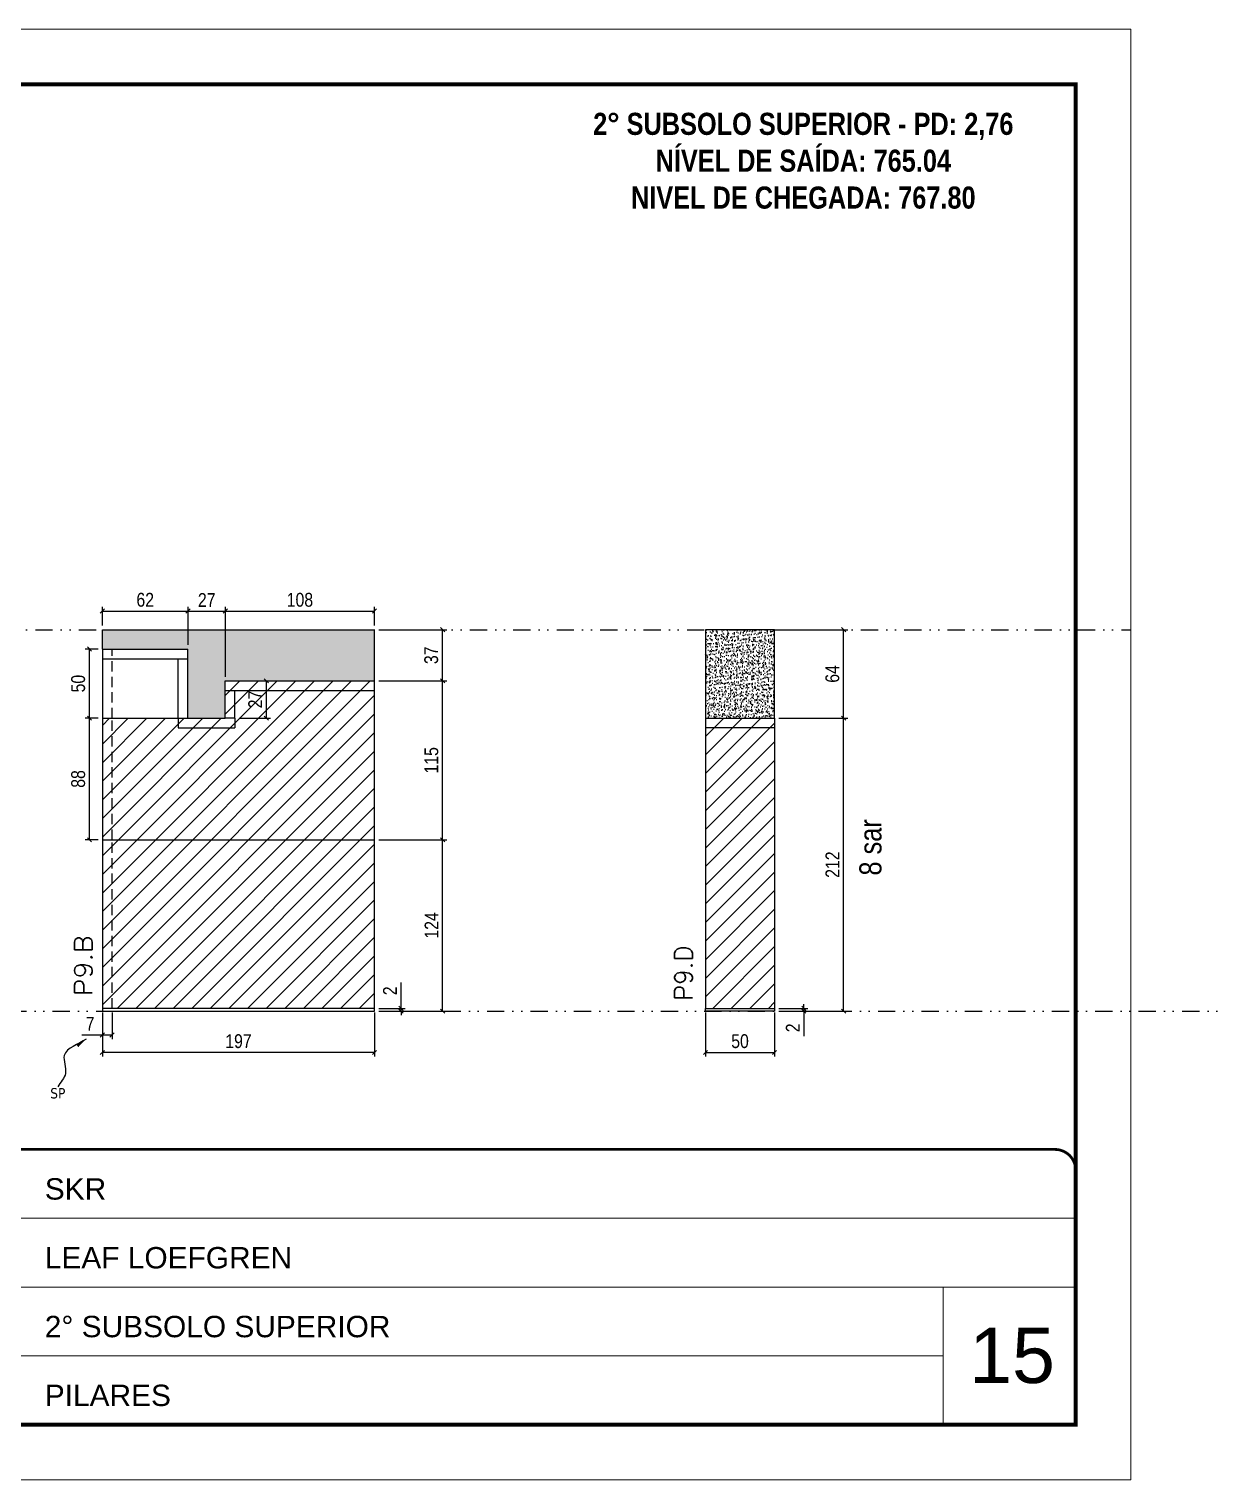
# Model space of a CAD drawing. Extents: x 13741 to 27878, y -21631 to 6985.
# Drawn here: x 18284 to 19142, y 2489 to 3539 of the extents above; entities that cross this region are included whole.
import ezdxf

# ---------------------------------------------------------------- set-up
doc = ezdxf.new("R2010")
doc.units = 0
for name, pattern in [('CONTINUO', [0]), ('DASHED', [0.75, 0.5, -0.25]), ('DIVIDE2', [0.625, 0.25, -0.125, 0, -0.125, 0, -0.125]), ('HIDDEN', [0.375, 0.25, -0.125])]:
    doc.linetypes.add(name, pattern=pattern)
for name, color, linetype, lineweight in [('CARIMBO', 255, 'Continuous', 9), ('Folhas', 255, 'Continuous', 9), ('Hachura', 251, 'Continuous', 9), ('SARRAFO DE PRESSAO', 251, 'DASHED', 9), ('Texto Seção', 7, 'Continuous', 15)]:
    doc.layers.add(name, color=color, linetype=linetype, lineweight=lineweight)
for name, color, linetype in [('COTA', 241, 'Continuous'), ('NOMENCLATURA', 7, 'Continuous'), ('Nível', 160, 'Continuous'), ('Painéis', 200, 'Continuous'), ('SARR_2.2x7', 40, 'Continuous'), ('Sarrafo de Pressão', 42, 'HIDDEN'), ('texto', 7, 'Continuous')]:
    doc.layers.add(name, color=color, linetype=linetype)
doc.styles.add('ARIAL', font='arial.ttf')
doc.styles.add('ARIAL_NARROW', font='ARIALN.TTF', dxfattribs={"height": 0.2})
doc.styles.add('COTA TECNICA', font='techl___.ttf', dxfattribs={"height": 10})
doc.styles.add('COTA TECNICA-50', font='techl___.ttf', dxfattribs={"height": 10})
doc.styles.add('REGUA-120', font='ROMANS.shx', dxfattribs={"height": 15})
doc.styles.add('ROMANC', font='techb___.ttf', dxfattribs={"height": 2.5})
doc.styles.get("Standard").update_dxf_attribs({"font": 'arial.ttf'})
doc.styles.add('Tecnologia', font='')
doc.styles.get('Tecnologia').set_extended_font_data('Forgotten Futurist')
doc.dimstyles.new('COTA PAINEL-50', dxfattribs={"dimtxt": 10, "dimasz": 3, "dimexe": 3, "dimexo": 3, "dimgap": 3, "dimtad": 1, "dimdec": 1, "dimzin": 12, "dimdsep": 46, "dimtxsty": 'COTA TECNICA-50', "dimblk1": 'OBLIQUE', "dimblk2": 'OBLIQUE', "dimsah": 1, "dimcen": 0.9, "dimclrd": 4, "dimclre": 4, "dimclrt": 240, "dimadec": 1, "dimazin": 3, "dimtfac": 1, "dimtdec": 1, "dimtmove": 0, "dimatfit": 3, "dimfxl": 1, "dimtolj": 1, "dimtzin": 12, "dimarcsym": 0})
doc.dimstyles.new('PAINEL', dxfattribs={"dimtxt": 10, "dimasz": 3, "dimexe": 3, "dimexo": 3, "dimgap": 3, "dimtad": 1, "dimdec": 1, "dimzin": 12, "dimdsep": 46, "dimtxsty": 'COTA TECNICA', "dimblk1": 'OBLIQUE', "dimblk2": 'OBLIQUE', "dimsah": 1, "dimcen": 0.9, "dimclrd": 4, "dimclre": 4, "dimclrt": 240, "dimadec": 1, "dimazin": 3, "dimtfac": 1, "dimtdec": 1, "dimtmove": 0, "dimatfit": 3, "dimfxl": 1, "dimtolj": 1, "dimtzin": 12, "dimarcsym": 0})
doc.dimstyles.get("Standard").update_dxf_attribs({"dimtxt": 0.18, "dimasz": 0.18, "dimexe": 0.18, "dimexo": 0.0625, "dimgap": 0.09, "dimtad": 0, "dimtih": 1, "dimtoh": 1, "dimdec": 4, "dimzin": 0, "dimdsep": 46, "dimtxsty": 'Standard', "dimcen": 0.09, "dimadec": 0, "dimazin": 0, "dimtfac": 1, "dimtdec": 4, "dimtofl": 0, "dimtmove": 0, "dimatfit": 3, "dimfxl": 1, "dimtolj": 1, "dimtzin": 0, "dimarcsym": 0})

# ---------------------------------------------------------------- blocks, each defined once
blk = doc.blocks.new('9999999999')
at = {"color": 30, "linetype": 'CONTINUO'}
for p, q in [((98564.6, 34230.2), (98564.6, 34429.4)), ((98564.6, 34379.6), (99584, 34379.6)), ((98564.6, 34329.8), (99488, 34329.8)), ((99584, 34329.8), (99488, 34329.8)), ((99488, 34329.8), (99488, 34230.2)), ((98564.6, 34280), (99488, 34280))]:
    blk.add_line(p, q, dxfattribs=at)
at = {"color": 30, "linetype": 'CONTINUO', "const_width": 2}
blk.add_lwpolyline([(99584, 34230.2), (99584, 34414.4, 0.414214), (99569, 34429.4), (98229, 34429.4, 0.414214), (98214, 34414.4), (98214, 34245.2, 0.414214), (98229, 34230.2), (99584, 34230.2)], format="xyb", dxfattribs=at)
at = {"layer": 'Folhas'}
blk.add_lwpolyline([(98139, 34190.2), (99624, 34190.2), (99624, 35240.2), (98139, 35240.2)], close=True, dxfattribs=at)
at = {"layer": 'Folhas', "color": 30, "const_width": 3}
blk.add_lwpolyline([(98214, 34230.2), (99584, 34230.2), (99584, 35200.2), (98214, 35200.2)], close=True, dxfattribs=at)
at = {"color": 7, "linetype": 'Continuous', "ltscale": 5, "style": 'ARIAL'}
for s, height, p in [('SKR', 15.48, (98837.7, 34393.1)), ('LEAF LOEFGREN', 15.483, (98837.7, 34343.3)), ('2° SUBSOLO SUPERIOR', 15.483, (98837.7, 34293.5)), ('NOVA SISTEMAS CONSTRUTIVOS', 11.059, (98263.2, 34267.2)), ('PILARES', 15.48, (98837.7, 34243.7))]:
    blk.add_text(s, height=height, dxfattribs=at).set_placement(p)
at = {"layer": 'Folhas', "color": 7, "style": 'Tecnologia', "width": 1.5}
for s, p in [('CLIENTE:', (98573.7, 34397.2)), ('OBRA:', (98573.7, 34347.3)), ('PAVIMENTO:', (98573.7, 34297.5)), ('PROJETO:', (98573.7, 34247.7))]:
    blk.add_text(s, height=14, dxfattribs=at).set_placement(p)
blk = doc.blocks.new('_Oblique')
at = {"color": 0, "linetype": 'ByBlock', "lineweight": -2}
blk.add_line((-0.5, -0.5), (0.5, 0.5), dxfattribs=at)
blk = doc.blocks.new('*D1147')
at = {"layer": 'COTA', "color": 4, "lineweight": -2, "transparency": 16777216}
for p, q in [((18337.4, 2827.3), (18337.4, 2795.4)), ((18534.4, 2827.3), (18534.4, 2795.4)), ((18534.4, 2798.4), (18337.4, 2798.4))]:
    blk.add_line(p, q, dxfattribs=at)
at = {"layer": 'Defpoints', "color": 0, "transparency": 16777216}
for p in [(18337.4, 2830.3), (18534.4, 2830.3), (18337.4, 2798.4)]:
    blk.add_point(p, dxfattribs=at)
at = {"layer": 'COTA', "color": 4, "lineweight": -2, "transparency": 16777216, "xscale": 3, "yscale": 3, "zscale": 3, "rotation": 180}
blk.add_blockref('_Oblique', (18337.4, 2798.4), dxfattribs=at)
at = {"layer": 'COTA', "color": 4, "lineweight": -2, "transparency": 16777216, "xscale": 3, "yscale": 3, "zscale": 3}
blk.add_blockref('_Oblique', (18534.4, 2798.4), dxfattribs=at)
at = {"layer": 'COTA', "color": 240, "transparency": 16777216, "insert": (18435.9, 2806.5), "char_height": 10, "attachment_point": 5, "style": 'COTA TECNICA'}
blk.add_mtext('\\A1;197', dxfattribs=at)
blk = doc.blocks.new('*D1148')
at = {"layer": 'COTA', "color": 4, "lineweight": -2, "transparency": 16777216}
for p, q in [((18337.4, 2825.3), (18337.4, 2808)), ((18344.4, 2827.3), (18344.4, 2808)), ((18337.4, 2811), (18322.6, 2811)), ((18344.4, 2811), (18337.4, 2811))]:
    blk.add_line(p, q, dxfattribs=at)
at = {"layer": 'Defpoints', "color": 0, "transparency": 16777216}
for p in [(18337.4, 2828.3), (18344.4, 2830.3), (18337.4, 2811)]:
    blk.add_point(p, dxfattribs=at)
at = {"layer": 'COTA', "color": 4, "lineweight": -2, "transparency": 16777216, "xscale": 3, "yscale": 3, "zscale": 3, "rotation": 180}
blk.add_blockref('_Oblique', (18337.4, 2811), dxfattribs=at)
at = {"layer": 'COTA', "color": 4, "lineweight": -2, "transparency": 16777216, "xscale": 3, "yscale": 3, "zscale": 3}
blk.add_blockref('_Oblique', (18344.4, 2811), dxfattribs=at)
at = {"layer": 'COTA', "color": 240, "transparency": 16777216, "insert": (18328.5, 2819.1), "char_height": 10, "attachment_point": 5, "style": 'COTA TECNICA-50'}
blk.add_mtext('\\A1;7', dxfattribs=at)
blk = doc.blocks.new('*D1149')
at = {"layer": 'COTA', "color": 4, "lineweight": -2, "transparency": 16777216}
for p, q in [((18553.6, 2830.3), (18553.6, 2849.1)), ((18537.4, 2830.3), (18556.6, 2830.3)), ((18537.4, 2828.3), (18556.6, 2828.3)), ((18553.6, 2828.3), (18553.6, 2830.3)), ((18553.6, 2828.3), (18553.6, 2825.3))]:
    blk.add_line(p, q, dxfattribs=at)
at = {"layer": 'Defpoints', "color": 0, "transparency": 16777216}
for p in [(18534.4, 2830.3), (18534.4, 2828.3), (18553.6, 2828.3)]:
    blk.add_point(p, dxfattribs=at)
at = {"layer": 'COTA', "color": 4, "lineweight": -2, "transparency": 16777216, "xscale": 3, "yscale": 3, "zscale": 3}
for p, rotation in [((18553.6, 2830.3), 270), ((18553.6, 2828.3), 90)]:
    blk.add_blockref('_Oblique', p, dxfattribs=dict(at, rotation=rotation))
at = {"layer": 'COTA', "color": 240, "transparency": 16777216, "insert": (18545.6, 2843), "char_height": 10, "attachment_point": 5, "rotation": 90, "style": 'COTA TECNICA-50'}
blk.add_mtext('\\A1;2', dxfattribs=at)
blk = doc.blocks.new('*D1150')
at = {"layer": 'COTA', "color": 4, "lineweight": -2, "transparency": 16777216}
for p, q in [((18537.4, 3067.3), (18586.7, 3067.3)), ((18583.7, 2952.3), (18583.7, 3067.3)), ((18537.4, 2952.3), (18586.7, 2952.3))]:
    blk.add_line(p, q, dxfattribs=at)
at = {"layer": 'Defpoints', "color": 0, "transparency": 16777216}
for p in [(18534.4, 3067.3), (18583.7, 3067.3), (18534.4, 2952.3)]:
    blk.add_point(p, dxfattribs=at)
at = {"layer": 'COTA', "color": 4, "lineweight": -2, "transparency": 16777216, "xscale": 3, "yscale": 3, "zscale": 3}
for p, rotation in [((18583.7, 3067.3), 90), ((18583.7, 2952.3), 270)]:
    blk.add_blockref('_Oblique', p, dxfattribs=dict(at, rotation=rotation))
at = {"layer": 'COTA', "color": 240, "transparency": 16777216, "insert": (18575.6, 3009.8), "char_height": 10, "attachment_point": 5, "rotation": 90, "style": 'COTA TECNICA-50'}
blk.add_mtext('\\A1;115', dxfattribs=at)
blk = doc.blocks.new('*D1155')
at = {"layer": 'COTA', "color": 4, "linetype": 'ByBlock', "lineweight": -2, "transparency": 16777216}
for p, q in [((18537.4, 2952.3), (18586.7, 2952.3)), ((18583.7, 2828.3), (18583.7, 2952.3)), ((18537.4, 2828.3), (18586.7, 2828.3))]:
    blk.add_line(p, q, dxfattribs=at)
at = {"layer": 'Defpoints', "color": 0, "linetype": 'ByBlock', "transparency": 16777216}
for p in [(18534.4, 2952.3), (18583.7, 2952.3), (18534.4, 2828.3)]:
    blk.add_point(p, dxfattribs=at)
at = {"layer": 'COTA', "color": 4, "linetype": 'ByBlock', "lineweight": -2, "transparency": 16777216, "xscale": 3, "yscale": 3, "zscale": 3}
for p, rotation in [((18583.7, 2952.3), 90), ((18583.7, 2828.3), 270)]:
    blk.add_blockref('_Oblique', p, dxfattribs=dict(at, rotation=rotation))
at = {"layer": 'COTA', "color": 240, "linetype": 'ByBlock', "transparency": 16777216, "insert": (18575.7, 2890.3), "char_height": 10, "attachment_point": 5, "rotation": 90, "style": 'COTA TECNICA'}
blk.add_mtext('\\A1;124', dxfattribs=at)
blk = doc.blocks.new('*D1156')
at = {"layer": 'COTA', "color": 4, "linetype": 'ByBlock', "lineweight": -2, "transparency": 16777216}
for p, q in [((18537.4, 2952.3), (18586.7, 2952.3)), ((18583.7, 2828.3), (18583.7, 2952.3)), ((18537.4, 2828.3), (18586.7, 2828.3))]:
    blk.add_line(p, q, dxfattribs=at)
at = {"layer": 'Defpoints', "color": 0, "linetype": 'ByBlock', "transparency": 16777216}
for p in [(18534.4, 2952.3), (18583.7, 2952.3), (18534.4, 2828.3)]:
    blk.add_point(p, dxfattribs=at)
at = {"layer": 'COTA', "color": 4, "linetype": 'ByBlock', "lineweight": -2, "transparency": 16777216, "xscale": 3, "yscale": 3, "zscale": 3}
for p, rotation in [((18583.7, 2952.3), 90), ((18583.7, 2828.3), 270)]:
    blk.add_blockref('_Oblique', p, dxfattribs=dict(at, rotation=rotation))
at = {"layer": 'COTA', "color": 240, "linetype": 'ByBlock', "transparency": 16777216, "insert": (18575.7, 2890.3), "char_height": 10, "attachment_point": 5, "rotation": 90, "style": 'COTA TECNICA'}
blk.add_mtext('\\A1;124', dxfattribs=at)
blk = doc.blocks.new('*D1154')
at = {"layer": 'COTA', "color": 4, "lineweight": -2, "transparency": 16777216}
for p, q in [((18537.4, 3104.3), (18586.7, 3104.3)), ((18583.7, 3067.3), (18583.7, 3104.3)), ((18537.4, 3067.3), (18586.7, 3067.3))]:
    blk.add_line(p, q, dxfattribs=at)
at = {"layer": 'Defpoints', "color": 0, "transparency": 16777216}
for p in [(18534.4, 3104.3), (18583.7, 3104.3), (18534.4, 3067.3)]:
    blk.add_point(p, dxfattribs=at)
at = {"layer": 'COTA', "color": 4, "lineweight": -2, "transparency": 16777216, "xscale": 3, "yscale": 3, "zscale": 3}
for p, rotation in [((18583.7, 3104.3), 90), ((18583.7, 3067.3), 270)]:
    blk.add_blockref('_Oblique', p, dxfattribs=dict(at, rotation=rotation))
at = {"layer": 'COTA', "color": 240, "transparency": 16777216, "insert": (18575.5, 3085.8), "char_height": 10, "attachment_point": 5, "rotation": 90, "style": 'COTA TECNICA'}
blk.add_mtext('\\A1;37', dxfattribs=at)
blk = doc.blocks.new('*D1151')
at = {"layer": 'COTA', "color": 4, "lineweight": -2, "transparency": 16777216}
for p, q in [((18337.4, 3107.3), (18337.4, 3120.8)), ((18399.4, 3093.3), (18399.4, 3120.8)), ((18337.4, 3117.8), (18399.4, 3117.8))]:
    blk.add_line(p, q, dxfattribs=at)
at = {"layer": 'Defpoints', "color": 0, "transparency": 16777216}
for p in [(18399.4, 3117.8), (18337.4, 3104.3), (18399.4, 3090.3)]:
    blk.add_point(p, dxfattribs=at)
at = {"layer": 'COTA', "color": 4, "lineweight": -2, "transparency": 16777216, "xscale": 3, "yscale": 3, "zscale": 3, "rotation": 180}
blk.add_blockref('_Oblique', (18337.4, 3117.8), dxfattribs=at)
at = {"layer": 'COTA', "color": 4, "lineweight": -2, "transparency": 16777216, "xscale": 3, "yscale": 3, "zscale": 3}
blk.add_blockref('_Oblique', (18399.4, 3117.8), dxfattribs=at)
at = {"layer": 'COTA', "color": 240, "transparency": 16777216, "insert": (18368.4, 3125.9), "char_height": 10, "attachment_point": 5, "style": 'COTA TECNICA'}
blk.add_mtext('\\A1;62', dxfattribs=at)
blk = doc.blocks.new('*D1152')
at = {"layer": 'COTA', "color": 4, "lineweight": -2, "transparency": 16777216}
for p, q in [((18399.4, 3093.3), (18399.4, 3120.8)), ((18426.4, 3070.3), (18426.4, 3120.8)), ((18399.4, 3117.8), (18426.4, 3117.8))]:
    blk.add_line(p, q, dxfattribs=at)
at = {"layer": 'Defpoints', "color": 0, "transparency": 16777216}
for p in [(18426.4, 3117.8), (18399.4, 3090.3), (18426.4, 3067.3)]:
    blk.add_point(p, dxfattribs=at)
at = {"layer": 'COTA', "color": 4, "lineweight": -2, "transparency": 16777216, "xscale": 3, "yscale": 3, "zscale": 3, "rotation": 180}
blk.add_blockref('_Oblique', (18399.4, 3117.8), dxfattribs=at)
at = {"layer": 'COTA', "color": 4, "lineweight": -2, "transparency": 16777216, "xscale": 3, "yscale": 3, "zscale": 3}
blk.add_blockref('_Oblique', (18426.4, 3117.8), dxfattribs=at)
at = {"layer": 'COTA', "color": 240, "transparency": 16777216, "insert": (18412.9, 3125.8), "char_height": 10, "attachment_point": 5, "style": 'COTA TECNICA'}
blk.add_mtext('\\A1;27', dxfattribs=at)
blk = doc.blocks.new('*D1153')
at = {"layer": 'COTA', "color": 4, "lineweight": -2, "transparency": 16777216}
for p, q in [((18426.4, 3070.3), (18426.4, 3120.8)), ((18534.4, 3107.3), (18534.4, 3120.8)), ((18426.4, 3117.8), (18534.4, 3117.8))]:
    blk.add_line(p, q, dxfattribs=at)
at = {"layer": 'Defpoints', "color": 0, "transparency": 16777216}
for p in [(18534.4, 3117.8), (18534.4, 3104.3), (18426.4, 3067.3)]:
    blk.add_point(p, dxfattribs=at)
at = {"layer": 'COTA', "color": 4, "lineweight": -2, "transparency": 16777216, "xscale": 3, "yscale": 3, "zscale": 3, "rotation": 180}
blk.add_blockref('_Oblique', (18426.4, 3117.8), dxfattribs=at)
at = {"layer": 'COTA', "color": 4, "lineweight": -2, "transparency": 16777216, "xscale": 3, "yscale": 3, "zscale": 3}
blk.add_blockref('_Oblique', (18534.4, 3117.8), dxfattribs=at)
at = {"layer": 'COTA', "color": 240, "transparency": 16777216, "insert": (18480.4, 3125.9), "char_height": 10, "attachment_point": 5, "style": 'COTA TECNICA'}
blk.add_mtext('\\A1;108', dxfattribs=at)
blk = doc.blocks.new('*D1157')
at = {"layer": 'COTA', "color": 4, "lineweight": -2, "transparency": 16777216}
for p, q in [((18334.4, 3040.3), (18325, 3040.3)), ((18328, 2952.3), (18328, 3040.3)), ((18334.4, 2952.3), (18325, 2952.3))]:
    blk.add_line(p, q, dxfattribs=at)
at = {"layer": 'Defpoints', "color": 0, "transparency": 16777216}
for p in [(18328, 3040.3), (18337.4, 3040.3), (18337.4, 2952.3)]:
    blk.add_point(p, dxfattribs=at)
at = {"layer": 'COTA', "color": 4, "lineweight": -2, "transparency": 16777216, "xscale": 3, "yscale": 3, "zscale": 3}
for p, rotation in [((18328, 3040.3), 90), ((18328, 2952.3), 270)]:
    blk.add_blockref('_Oblique', p, dxfattribs=dict(at, rotation=rotation))
at = {"layer": 'COTA', "color": 240, "transparency": 16777216, "insert": (18319.9, 2996.3), "char_height": 10, "attachment_point": 5, "rotation": 90, "style": 'COTA TECNICA'}
blk.add_mtext('\\A1;88', dxfattribs=at)
blk = doc.blocks.new('*D1158')
at = {"layer": 'COTA', "color": 4, "lineweight": -2, "transparency": 16777216}
for p, q in [((18334.4, 3090.3), (18325, 3090.3)), ((18328, 3040.3), (18328, 3090.3)), ((18334.4, 3040.3), (18325, 3040.3))]:
    blk.add_line(p, q, dxfattribs=at)
at = {"layer": 'Defpoints', "color": 0, "transparency": 16777216}
for p in [(18328, 3090.3), (18337.4, 3090.3), (18337.4, 3040.3)]:
    blk.add_point(p, dxfattribs=at)
at = {"layer": 'COTA', "color": 4, "lineweight": -2, "transparency": 16777216, "xscale": 3, "yscale": 3, "zscale": 3}
for p, rotation in [((18328, 3090.3), 90), ((18328, 3040.3), 270)]:
    blk.add_blockref('_Oblique', p, dxfattribs=dict(at, rotation=rotation))
at = {"layer": 'COTA', "color": 240, "transparency": 16777216, "insert": (18319.9, 3065.3), "char_height": 10, "attachment_point": 5, "rotation": 90, "style": 'COTA TECNICA'}
blk.add_mtext('\\A1;50', dxfattribs=at)
blk = doc.blocks.new('*D1159')
at = {"layer": 'COTA', "color": 4, "lineweight": -2, "transparency": 16777216}
for p, q in [((18436.4, 3067.3), (18459.1, 3067.3)), ((18456.1, 3040.3), (18456.1, 3067.3)), ((18436.4, 3040.3), (18459.1, 3040.3))]:
    blk.add_line(p, q, dxfattribs=at)
at = {"layer": 'Defpoints', "color": 0, "transparency": 16777216}
for p in [(18433.4, 3067.3), (18456.1, 3067.3), (18433.4, 3040.3)]:
    blk.add_point(p, dxfattribs=at)
at = {"layer": 'COTA', "color": 4, "lineweight": -2, "transparency": 16777216, "xscale": 3, "yscale": 3, "zscale": 3}
for p, rotation in [((18456.1, 3067.3), 90), ((18456.1, 3040.3), 270)]:
    blk.add_blockref('_Oblique', p, dxfattribs=dict(at, rotation=rotation))
at = {"layer": 'COTA', "color": 240, "transparency": 16777216, "insert": (18448, 3053.8), "char_height": 10, "attachment_point": 5, "rotation": 90, "style": 'COTA TECNICA'}
blk.add_mtext('\\A1;27', dxfattribs=at)
blk = doc.blocks.new('*D1160')
at = {"layer": 'COTA', "color": 4, "lineweight": -2, "transparency": 16777216}
for p, q in [((18774, 2827.3), (18774, 2795.4)), ((18824, 2827.3), (18824, 2795.4)), ((18774, 2798.4), (18824, 2798.4))]:
    blk.add_line(p, q, dxfattribs=at)
at = {"layer": 'Defpoints', "color": 0, "transparency": 16777216}
for p in [(18774, 2830.3), (18824, 2830.3), (18824, 2798.4)]:
    blk.add_point(p, dxfattribs=at)
at = {"layer": 'COTA', "color": 4, "lineweight": -2, "transparency": 16777216, "xscale": 3, "yscale": 3, "zscale": 3, "rotation": 180}
blk.add_blockref('_Oblique', (18774, 2798.4), dxfattribs=at)
at = {"layer": 'COTA', "color": 4, "lineweight": -2, "transparency": 16777216, "xscale": 3, "yscale": 3, "zscale": 3}
blk.add_blockref('_Oblique', (18824, 2798.4), dxfattribs=at)
at = {"layer": 'COTA', "color": 240, "transparency": 16777216, "insert": (18799, 2806.5), "char_height": 10, "attachment_point": 5, "style": 'COTA TECNICA'}
blk.add_mtext('\\A1;50', dxfattribs=at)
blk = doc.blocks.new('*D1161')
at = {"layer": 'COTA', "color": 4, "lineweight": -2, "transparency": 16777216}
for p, q in [((18827, 2830.3), (18848.2, 2830.3)), ((18827, 2828.3), (18848.2, 2828.3)), ((18845.2, 2830.3), (18845.2, 2833.3)), ((18845.2, 2830.3), (18845.2, 2828.3)), ((18845.2, 2828.3), (18845.2, 2810.2))]:
    blk.add_line(p, q, dxfattribs=at)
at = {"layer": 'Defpoints', "color": 0, "transparency": 16777216}
for p in [(18824, 2830.3), (18824, 2828.3), (18845.2, 2830.3)]:
    blk.add_point(p, dxfattribs=at)
at = {"layer": 'COTA', "color": 4, "lineweight": -2, "transparency": 16777216, "xscale": 3, "yscale": 3, "zscale": 3}
for p, rotation in [((18845.2, 2830.3), 270), ((18845.2, 2828.3), 90)]:
    blk.add_blockref('_Oblique', p, dxfattribs=dict(at, rotation=rotation))
at = {"layer": 'COTA', "color": 240, "transparency": 16777216, "insert": (18837.2, 2816.2), "char_height": 10, "attachment_point": 5, "rotation": 90, "style": 'COTA TECNICA-50'}
blk.add_mtext('\\A1;2', dxfattribs=at)
blk = doc.blocks.new('*D1162')
at = {"layer": 'COTA', "color": 4, "lineweight": -2, "transparency": 16777216}
for p, q in [((18827, 3040.3), (18877, 3040.3)), ((18874, 2828.3), (18874, 3040.3)), ((18827, 2828.3), (18877, 2828.3))]:
    blk.add_line(p, q, dxfattribs=at)
at = {"layer": 'Defpoints', "color": 0, "transparency": 16777216}
for p in [(18824, 3040.3), (18874, 3040.3), (18824, 2828.3)]:
    blk.add_point(p, dxfattribs=at)
at = {"layer": 'COTA', "color": 4, "lineweight": -2, "transparency": 16777216, "xscale": 3, "yscale": 3, "zscale": 3}
for p, rotation in [((18874, 3040.3), 90), ((18874, 2828.3), 270)]:
    blk.add_blockref('_Oblique', p, dxfattribs=dict(at, rotation=rotation))
at = {"layer": 'COTA', "color": 240, "transparency": 16777216, "insert": (18865.9, 2934.3), "char_height": 10, "attachment_point": 5, "rotation": 90, "style": 'COTA TECNICA-50'}
blk.add_mtext('\\A1;212', dxfattribs=at)
blk = doc.blocks.new('*D1163')
at = {"layer": 'COTA', "color": 4, "lineweight": -2, "transparency": 16777216}
for p, q in [((18827, 3104.3), (18877, 3104.3)), ((18874, 3040.3), (18874, 3104.3)), ((18827, 3040.3), (18877, 3040.3))]:
    blk.add_line(p, q, dxfattribs=at)
at = {"layer": 'Defpoints', "color": 0, "transparency": 16777216}
for p in [(18824, 3104.3), (18874, 3104.3), (18824, 3040.3)]:
    blk.add_point(p, dxfattribs=at)
at = {"layer": 'COTA', "color": 4, "lineweight": -2, "transparency": 16777216, "xscale": 3, "yscale": 3, "zscale": 3}
for p, rotation in [((18874, 3104.3), 90), ((18874, 3040.3), 270)]:
    blk.add_blockref('_Oblique', p, dxfattribs=dict(at, rotation=rotation))
at = {"layer": 'COTA', "color": 240, "transparency": 16777216, "insert": (18865.9, 3072.3), "char_height": 10, "attachment_point": 5, "rotation": 90, "style": 'COTA TECNICA'}
blk.add_mtext('\\A1;64', dxfattribs=at)

msp = doc.modelspace()

# ---------------------------------------------------------------- hatches: boundary and pattern name
at = {"layer": 'COTA'}
h = msp.add_hatch(dxfattribs=at)
h.set_pattern_fill('AR-CONC', color=256, scale=0.03)
h.set_pattern_definition([(50, (484.7747, 3e-11), (5.4655401, -0.4781726), [0.5715, -6.2865]), (355, (484.7747, 3e-11), (-1.0573026, 5.7317054), [0.4572, -5.0292175]), (100.451445, (485.23, -0.04), (4.4082374, 5.2535326), [0.4857003, -5.3427073]), (46.1842, (484.775, 1.524), (8.1323712, -1.2612698), [0.85725, -9.42975]), (96.63556, (485.452, 1.419), (7.122124, 7.4227837), [0.7285507, -8.0140682]), (351.18415, (484.775, 1.524), (7.122124, 7.4227837), [0.685799, -7.543792]), (21, (485.5367, 1.143), (4.5484317, -3.067956), [0.5715, -6.2865]), (326, (485.5367, 1.143), (1.8540609, 5.525639), [0.4572, -5.0292]), (71.451445, (485.9157, 0.8873), (6.4024926, 2.457683), [0.4857003, -5.3426981]), (37.5, (484.7747, 3e-11), (0.0926581, 2.53665117), [0, -4.96824, 0, -5.1054, 0, -5.04825]), (7.5, (484.7747, 3e-11), (2.00458988, 3.00541724), [0, -2.91084, 0, -4.85394, 0, -1.92405]), (327.5, (483.0754, 3e-11), (4.06771786, -0.17186232), [0, -1.905, 0, -5.9436, 0, -7.8867]), (317.5, (482.3134, 3e-11), (4.44387544, 0.7627947), [0, -2.4765, 0, -3.94716, 0, -5.6007])])
h.paths.add_polyline_path([(18399.36, 3040.29), (18426.36, 3040.29), (18426.36, 3067.29), (18534.36, 3067.29), (18534.36, 3104.29), (18337.36, 3104.29), (18337.36, 3090.29), (18399.36, 3090.29)])
h = msp.add_hatch(dxfattribs=at)
h.set_pattern_fill('AR-CONC', color=256, scale=0.03)
h.paths.add_polyline_path([(18824.01, 3104.29), (18774.01, 3104.29), (18774.01, 3040.29), (18824.01, 3040.29)])
at = {"layer": 'Hachura', "linetype": 'ByBlock'}
h = msp.add_hatch(dxfattribs=at)
h.set_pattern_fill('ANSI31', color=256, scale=3)
h.paths.add_polyline_path([(17861.14, 3040.29), (17861.14, 2952.29), (18058.14, 2952.29), (18058.14, 3040.29)])
h.paths.add_polyline_path([(17861.14, 2952.29), (17861.14, 2830.29), (18058.14, 2830.29), (18058.14, 2952.29)])
h.paths.add_polyline_path([(18534.36, 2830.29), (18534.36, 2952.29), (18337.36, 2952.29), (18337.36, 2830.29)])
h.paths.add_polyline_path([(18426.36, 3040.29), (18337.36, 3040.29), (18337.36, 2952.29), (18534.36, 2952.29), (18534.36, 3067.29), (18426.36, 3067.29)])
h.paths.add_polyline_path([(18824.01, 3040.29), (18774.01, 3040.29), (18774.01, 2830.29), (18824.01, 2830.29)])

# ---------------------------------------------------------------- linework, layer by layer
at = {"layer": 'COTA'}
for p, q in [((18337.36, 3090.29), (18337.36, 3104.29)), ((18337.36, 3104.29), (18534.36, 3104.29)), ((18534.36, 3067.29), (18534.36, 3104.29)), ((18392.36, 3040.29), (18392.36, 3033.29)), ((18433.36, 3040.29), (18426.36, 3040.29)), ((18433.36, 3040.29), (18433.36, 3033.29))]:
    msp.add_line(p, q, dxfattribs=at)
msp.add_lwpolyline([(18774.01, 3040.29), (18824.01, 3040.29), (18824.01, 3104.29), (18774.01, 3104.29)], close=True, dxfattribs=at)
at = {"layer": 'Nível', "color": 4, "linetype": 'DIVIDE2', "ltscale": 50}
for p, q in [((17596.97, 3104.29), (19081.97, 3104.29)), ((13741.09, 2828.29), (21531.15, 2828.29))]:
    msp.add_line(p, q, dxfattribs=at)
at = {"layer": 'Painéis'}
for p, q in [((18337.36, 3090.29), (18337.36, 2830.29)), ((18337.36, 3090.29), (18399.36, 3090.29)), ((18399.36, 3040.29), (18399.36, 3090.29)), ((18426.36, 3067.29), (18534.36, 3067.29)), ((18426.36, 3040.29), (18426.36, 3067.29)), ((18534.36, 2830.29), (18534.36, 3067.29)), ((18337.36, 3040.29), (18426.36, 3040.29)), ((18774.01, 3040.29), (18774.01, 2830.29)), ((18774.01, 3040.29), (18824.01, 3040.29)), ((18824.01, 3040.29), (18824.01, 2830.29)), ((18337.36, 2952.29), (18534.36, 2952.29)), ((18774.01, 2830.29), (18824.01, 2830.29)), ((18774.01, 2830.29), (18824.01, 2830.29)), ((18774.01, 2828.29), (18774.01, 2830.29)), ((18824.01, 2828.29), (18774.01, 2828.29)), ((18824.01, 2830.29), (18824.01, 2828.29))]:
    msp.add_line(p, q, dxfattribs=at)
msp.add_lwpolyline([(18534.36, 2830.29), (18337.36, 2830.29), (18337.36, 2828.29), (18534.36, 2828.29)], close=True, dxfattribs=at)
at = {"layer": 'SARR_2.2x7'}
for p, q in [((18337.36, 3083.29), (18399.36, 3083.29)), ((18392.36, 3040.29), (18392.36, 3083.29)), ((18426.36, 3060.29), (18534.36, 3060.29)), ((18433.36, 3040.29), (18433.36, 3060.29)), ((18392.36, 3033.29), (18433.36, 3033.29)), ((18824.01, 3033.29), (18774.01, 3033.29))]:
    msp.add_line(p, q, dxfattribs=at)
at = {"layer": 'Sarrafo de Pressão', "ltscale": 30}
for p, q in [((18344.36, 3040.29), (18344.36, 3090.29)), ((18344.36, 2952.29), (18344.36, 3040.29)), ((18344.36, 2830.29), (18344.36, 2952.29))]:
    msp.add_line(p, q, dxfattribs=at)

# ---------------------------------------------------------------- block references
at = {"layer": 'SARRAFO DE PRESSAO', "color": 6, "linetype": 'ByBlock'}
msp.add_blockref('9999999999', (-80542.01, -31701.2), dxfattribs=at)

# ---------------------------------------------------------------- texts
at = {"layer": 'CARIMBO', "style": 'ARIAL'}
msp.add_text('15', height=40, dxfattribs=at).set_placement((18964.83, 2559.15))
at = {"layer": 'NOMENCLATURA', "style": 'ARIAL_NARROW'}
msp.add_text('8 sar', height=16, rotation=90, dxfattribs=at).set_placement((18901.4, 2926.4))
at = {"layer": 'NOMENCLATURA', "color": 2, "insert": (18844.81, 3505.06), "char_height": 16, "attachment_point": 2, "style": 'ROMANC'}
msp.add_mtext_dynamic_manual_height_columns('\\P2° SUBSOLO SUPERIOR - PD: 2,76\\PNÍVEL DE SAÍDA: 765.04\\PNIVEL DE CHEGADA: 767.80', width=432.3511, gutter_width=1, heights=[0], dxfattribs=at)
at = {"layer": 'texto', "color": 0, "insert": (18305.11, 2768.79), "char_height": 7.5, "attachment_point": 5}
msp.add_mtext('{\\fTahoma|b0|i0|c0|p34;\\C4;SP}', dxfattribs=at)
at = {"layer": 'Texto Seção', "style": 'REGUA-120', "width": 1.1}
msp.add_text('P9.B', height=13, rotation=90, dxfattribs=at).set_placement((18330.11, 2839.05))
at = {"layer": 'Texto Seção', "insert": (18764.56, 2835.7), "char_height": 13, "width": 370.6998, "attachment_point": 7, "rotation": 90, "style": 'REGUA-120'}
msp.add_mtext('P9.D', dxfattribs=at)

# ---------------------------------------------------------------- dimensions: what is measured, and where the dimension line sits
at = {"layer": 'COTA'}
dim = msp.add_linear_dim(base=(18399.36, 3117.76), p1=(18337.36, 3104.29), p2=(18399.36, 3090.29), dimstyle='PAINEL', dxfattribs=at)
dim.commit()
dim.dimension.update_dxf_attribs({"geometry": '*D1151', "text_midpoint": (18368.36, 3125.86)})
for base, p1, p2, override, picture, middle in [((18426.36, 3117.76), (18399.36, 3090.29), (18426.36, 3067.29), {"dimtmove": 1}, '*D1152', (18412.86, 3125.83)), ((18534.36, 3117.76), (18426.36, 3067.29), (18534.36, 3104.29), {"dimtmove": 1}, '*D1153', (18480.36, 3125.89)), ((18824.01, 2798.39), (18774.01, 2830.29), (18824.01, 2830.29), {"dimarcsym": 2}, '*D1160', (18799.01, 2806.5))]:
    dim = msp.add_linear_dim(base=base, p1=p1, p2=p2, dimstyle='PAINEL', override=override, dxfattribs=at)
    dim.commit()
    dim.dimension.update_dxf_attribs({"geometry": picture, "text_midpoint": middle})
for base, p1, p2, angle, dimstyle, picture, middle in [((18583.73, 3104.29), (18534.36, 3067.29), (18534.36, 3104.29), 90, 'PAINEL', '*D1154', (18575.51, 3085.79)), ((18874, 3104.29), (18824.01, 3040.29), (18824.01, 3104.29), 90, 'PAINEL', '*D1163', (18865.9, 3072.29)), ((18456.07, 3067.29), (18433.36, 3040.29), (18433.36, 3067.29), 90, 'PAINEL', '*D1159', (18447.99, 3053.79)), ((18583.73, 3067.29), (18534.36, 2952.29), (18534.36, 3067.29), 90, 'COTA PAINEL-50', '*D1150', (18575.62, 3009.79)), ((18327.97, 3040.29), (18337.36, 2952.29), (18337.36, 3040.29), 90, 'PAINEL', '*D1157', (18319.87, 2996.29)), ((18874, 3040.29), (18824.01, 2828.29), (18824.01, 3040.29), 90, 'COTA PAINEL-50', '*D1162', (18865.95, 2934.29)), ((18337.36, 2811.04), (18344.36, 2830.29), (18337.36, 2828.29), 180, 'COTA PAINEL-50', '*D1148', (18328.49, 2819.12))]:
    dim = msp.add_linear_dim(base=base, p1=p1, p2=p2, angle=angle, dimstyle=dimstyle, dxfattribs=at)
    dim.commit()
    dim.dimension.update_dxf_attribs({"geometry": picture, "text_midpoint": middle})
for base, p1, p2, angle, override, picture, middle in [((18327.97, 3090.29), (18337.36, 3040.29), (18337.36, 3090.29), 90, {"dimtmove": 1}, '*D1158', (18319.86, 3065.29)), ((18337.36, 2798.39), (18534.36, 2830.29), (18337.36, 2830.29), 180, {"dimarcsym": 2}, '*D1147', (18435.86, 2806.49))]:
    dim = msp.add_linear_dim(base=base, p1=p1, p2=p2, angle=angle, dimstyle='PAINEL', override=override, dxfattribs=at)
    dim.commit()
    dim.dimension.update_dxf_attribs({"geometry": picture, "text_midpoint": middle})
at = {"layer": 'COTA', "linetype": 'ByBlock'}
for picture in ['*D1155', '*D1156']:
    dim = msp.add_aligned_dim(p1=(18534.36, 2828.29), p2=(18534.36, 2952.29), distance=-49.37, dimstyle='PAINEL', dxfattribs=at)
    dim.commit()
    dim.dimension.update_dxf_attribs({"geometry": picture, "text_midpoint": (18575.65, 2890.29)})
at = {"layer": 'COTA'}
for base, p1, p2, picture, middle in [((18553.62, 2828.29), (18534.36, 2830.29), (18534.36, 2828.29), '*D1149', (18553.62, 2843.03)), ((18845.21, 2830.29), (18824.01, 2828.29), (18824.01, 2830.29), '*D1161', (18845.21, 2816.23))]:
    dim = msp.add_linear_dim(base=base, p1=p1, p2=p2, angle=90, dimstyle='COTA PAINEL-50', dxfattribs=at)
    dim.commit()
    dim.dimension.update_dxf_attribs({"geometry": picture, "text_midpoint": middle, "dimtype": 160})

# ---------------------------------------------------------------- leaders
at = {"layer": 'COTA', "path_type": 1}
msp.add_leader([(18325.53, 2808.1), (18309.75, 2796.27), (18310.67, 2783.26), (18305.12, 2773.48)], dimstyle='Standard', override={"dimasz": 8}, dxfattribs=at)

doc.saveas('drawing.dxf')
